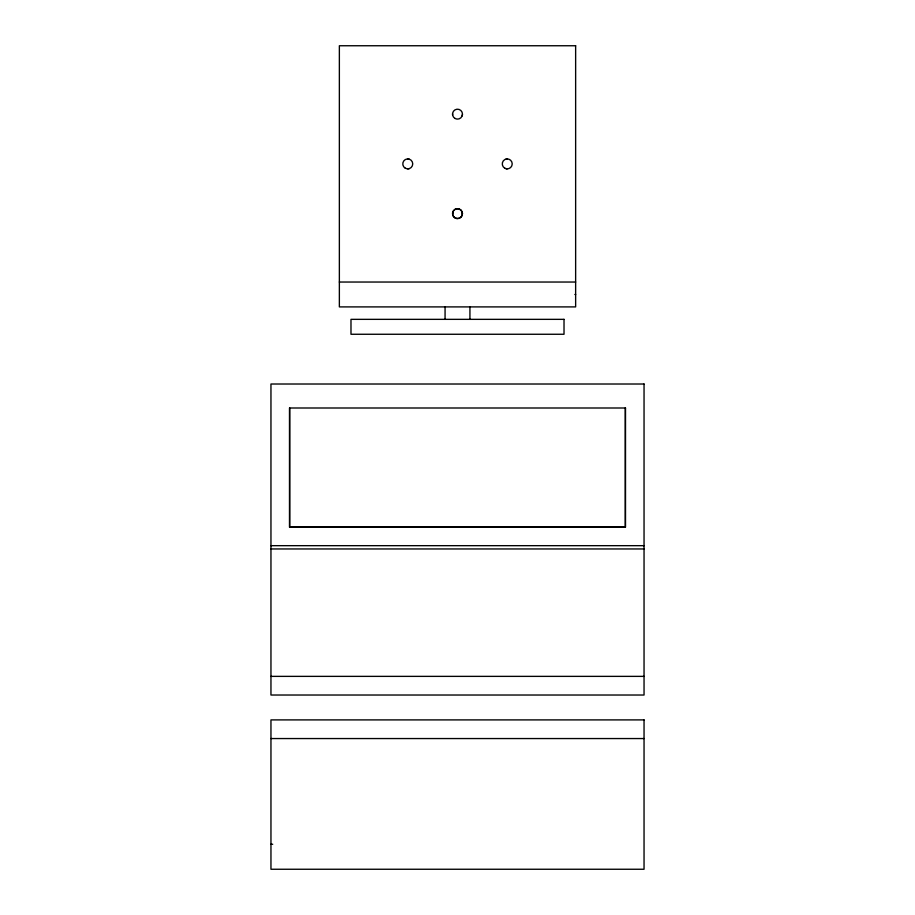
<?xml version="1.0" encoding="UTF-8"?>
<svg xmlns="http://www.w3.org/2000/svg" width="915" height="915" viewBox="0 0 915 915"><rect width="100%" height="100%" fill="white"/><g stroke="black" fill="none" stroke-linecap="round" stroke-linejoin="round"><path stroke-width="1.37" d="M452.525 213.641L452.696 212.349M462.189 115.816L462.464 114.547M407.758 168.863L409.039 168.692M505.961 159.084L507.242 158.913M462.395 213.641A4.895 4.895 0 0 0 455.052 209.398A4.895 4.895 0 0 0 455.052 217.873A4.975 4.975 0 0 0 462.475 213.641A4.975 4.975 0 0 0 455.018 209.329A4.975 4.975 0 0 0 455.018 217.942A4.895 4.895 0 0 0 462.395 213.641L462.304 212.349M339.362 282.037L575.638 282.037M574.894 294.47L575.638 294.47M270.954 545.672L644.046 545.672M270.954 548.954L644.046 548.954M270.954 676.368L644.046 676.368M270.954 738.554L644.046 738.554M270.954 844.259L272.704 844.259M505.961 168.692L507.242 168.863M407.758 158.913L409.039 159.084M452.536 113.746L452.605 115.05M625.277 407.999L625.277 526.914L289.723 526.914L289.723 407.999M469.933 306.902L469.933 319.346M445.067 306.902L445.067 319.346M575.638 45.75L339.362 45.75L339.362 306.902L575.638 306.902L575.638 45.75M564.017 319.346L350.983 319.346L350.983 334.261L564.017 334.261L564.017 319.346M644.046 384.014L270.954 384.014L270.954 695.023L644.046 695.023L644.046 384.014M625.505 407.999L289.495 407.999L289.495 527.143L625.505 527.143L625.505 407.999M644.046 719.899L270.954 719.899L270.954 869.25L644.046 869.25L644.046 719.899M504.76 168.2A4.975 4.975 0 0 0 512.217 163.888A4.975 4.975 0 0 0 504.76 159.587A4.975 4.975 0 0 0 504.76 168.2M405.265 168.2A4.975 4.975 0 0 0 412.734 163.888A4.975 4.975 0 0 0 405.265 159.587A4.975 4.975 0 0 0 405.265 168.2M455.018 118.458A4.975 4.975 0 0 0 462.475 114.146A4.975 4.975 0 0 0 455.018 109.846A4.975 4.975 0 0 0 455.018 118.458"/></g></svg>
